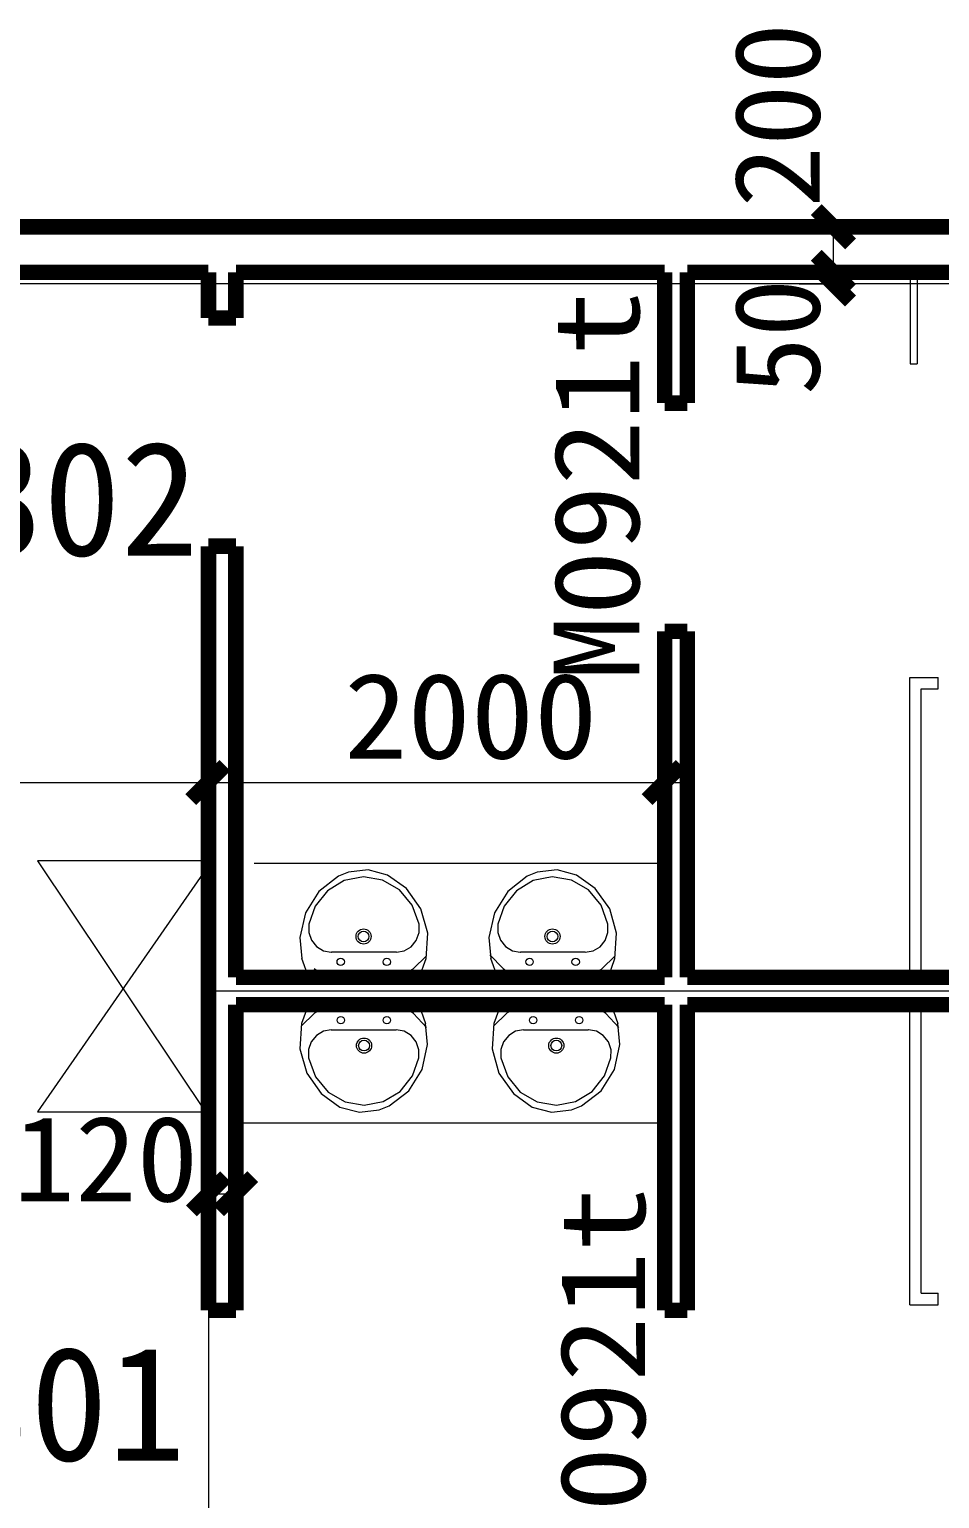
# Model space of a CAD drawing. Extents: x -307567 to 704339, y -10277 to 165507.
# Drawn here: x 167769 to 171760, y 30255 to 36696 of the extents above; entities that cross this region are included whole.
import ezdxf
from ezdxf.enums import TextEntityAlignment as Align

# ---------------------------------------------------------------- set-up
doc = ezdxf.new("R2010")
doc.units = 0
doc.header["$MEASUREMENT"] = 0
doc.layers.add('wode', color=250, linetype='CONTINUOUS', lineweight=0)
doc.layers.add('中文', color=4, linetype='CONTINUOUS')
doc.styles.get("Standard").update_dxf_attribs({"font": 'txt', "height": 3})

msp = doc.modelspace()

# ---------------------------------------------------------------- linework, layer by layer
at = {"layer": 'wode', "color": 0}
for p, q in [((171144.35023, 35830.36526), (171375.79265, 35830.36526)), ((171294.34836, 35630.36624), (171294.34836, 35830.36526)), ((171144.35023, 35630.36624), (171375.79265, 35630.36624)), ((171294.34836, 35580.36533), (171294.34836, 35630.36624)), ((171631.22159, 35630.36624), (171631.22159, 35229.37027)), ((171661.21389, 35630.36624), (171661.21389, 35229.37027)), ((195197.62623, 35580.36533), (118974.00627, 35580.36533)), ((178303.35498, 35580.36533), (168540.73288, 35580.36533)), ((171144.35023, 35580.36533), (171375.79265, 35580.36533)), ((171631.22159, 35229.37027), (171661.21389, 35229.37027)), ((168554.53886, 34430.38124), (168554.53886, 34430.38124)), ((171629.50042, 32540.40394), (171629.50042, 33855.3869)), ((171629.50042, 33855.3869), (171754.52327, 33855.3869)), ((171754.52327, 33805.39057), (171754.52327, 33855.3869)), ((171679.52421, 32540.40394), (171679.52421, 33805.39057)), ((171679.52421, 33805.39057), (171754.52327, 33805.39057)), ((168551.57258, 33244.39447), (168551.57258, 33634.08611)), ((170552.52413, 33244.39447), (170552.52413, 33634.08611)), ((166154.56886, 33394.3926), (168754.56077, 33394.3926)), ((168754.56077, 33394.3926), (170654.51261, 33394.3926)), ((168554.53886, 33050.39665), (167804.54823, 33050.39665)), ((167804.54823, 33050.39665), (168554.53886, 31930.41287)), ((168754.56077, 33040.39922), (170554.53827, 33040.4038)), ((168554.53886, 33030.39721), (167804.54823, 31950.41231)), ((168994.60904, 32538.87503), (168964.32377, 32622.35177)), ((169378.42992, 32650.22465), (169094.14393, 32650.22465)), ((169451.45147, 32578.04309), (169509.97125, 32634.89434)), ((169478.33102, 32538.87503), (169508.57966, 32622.35177)), ((169846.11207, 32579.48274), (169788.76415, 32639.72369)), ((169822.7481, 32538.87503), (169792.46283, 32622.35177)), ((170206.56899, 32650.22465), (169922.28299, 32650.22465)), ((170279.59053, 32578.04309), (170338.11031, 32634.89434)), ((170306.47008, 32538.87503), (170336.71873, 32622.35177)), ((169475.95068, 32540.40394), (168995.08511, 32540.40394)), ((169416.91821, 32563.91439), (169053.86123, 32563.91439)), ((170304.12636, 32540.40394), (169823.22417, 32540.40394)), ((170245.05727, 32563.91439), (169882.03691, 32563.91439)), ((178303.35498, 32480.40561), (168540.73288, 32480.40561)), ((168992.74139, 32421.93619), (168962.45612, 32338.45945)), ((168995.08511, 32420.40728), (169475.95068, 32420.40728)), ((169054.15419, 32396.89683), (169417.17456, 32396.89683)), ((169476.46337, 32421.93619), (169506.74863, 32338.45945)), ((169835.67518, 32421.93619), (169805.42654, 32338.45945)), ((169838.05553, 32420.40728), (170318.9211, 32420.40728)), ((169897.08799, 32396.89683), (170260.14498, 32396.89683)), ((170319.39717, 32421.93619), (170349.68243, 32338.45945)), ((171629.50042, 31105.42318), (171629.50042, 32420.40728)), ((171679.52421, 31155.42179), (171679.52421, 32420.40728)), ((169019.62093, 32382.76813), (168961.10116, 32325.91688)), ((169453.0994, 32381.32619), (169510.44732, 32321.08753)), ((169862.55473, 32382.76813), (169804.03496, 32325.91688)), ((170296.0332, 32381.32619), (170353.38112, 32321.08753)), ((169092.64248, 32310.58657), (169376.92848, 32310.58657)), ((169935.57628, 32310.58657), (170219.86228, 32310.58657)), ((167804.54823, 31950.41231), (168554.53886, 31950.41231)), ((168554.53886, 31958.87626), (168554.53886, 31608.34353)), ((168674.54468, 31958.87626), (168674.54468, 31608.34353)), ((168674.54468, 31901.96321), (170554.53827, 31901.95863)), ((168554.53886, 31591.86539), (168674.54468, 31591.86539)), ((171679.52421, 31155.42179), (171754.52327, 31155.42179)), ((171754.52327, 31105.42318), (171754.52327, 31155.42179)), ((168554.53886, 31080.42273), (168554.53886, 30080.43561)), ((171629.50042, 31105.42318), (171754.52327, 31105.42318))]:
    msp.add_line(p, q, dxfattribs=at)
at = {"layer": 'wode', "color": 0, "const_width": 67.49915}
for points in [[(171219.3493, 35905.36432), (171369.34742, 35755.3662)], [(166504.58889, 35830.36526), (170654.51261, 35830.36526)], [(170654.51261, 35830.36526), (175028.92082, 35830.36526)], [(171219.3493, 35705.3653), (171369.34742, 35555.36717)], [(171219.3493, 35655.3644), (171369.34742, 35505.36627)], [(166504.58889, 35630.36624), (168554.53886, 35630.36624)], [(168554.53886, 35630.36624), (168554.53886, 35430.36721)], [(168674.54468, 35630.36624), (168674.54468, 35430.36721)], [(168674.54468, 35630.36624), (170554.53827, 35630.36624)], [(170554.53827, 35630.36624), (170554.53827, 35057.3723)], [(170654.51261, 35630.36624), (175054.48202, 35630.36624)], [(170654.51261, 35630.36624), (170654.51261, 35057.3723)], [(168674.54468, 35430.36721), (168554.53886, 35430.36721)], [(170654.51261, 35057.3723), (170554.53827, 35057.3723)], [(168674.54468, 34430.38124), (168554.53886, 34430.38124)], [(168554.53886, 33030.39721), (168554.53886, 34430.38124)], [(168674.54468, 32540.40394), (168674.54468, 34430.38124)], [(170554.53827, 33830.38874), (170554.53827, 34057.38633)], [(170654.51261, 34057.38633), (170554.53827, 34057.38633)], [(170654.51261, 33830.38874), (170654.51261, 34057.38633)], [(170554.53827, 32540.40394), (170554.53827, 33830.38874)], [(170654.51261, 33030.39721), (170654.51261, 33830.38874)], [(168476.57352, 33319.39354), (168626.57165, 33469.39166)], [(170477.52507, 33319.39354), (170627.5232, 33469.39166)], [(168554.53886, 32480.40561), (168554.53886, 33030.39721)], [(168674.54468, 32540.40394), (168674.54468, 33040.39922)], [(170554.53827, 32540.40394), (170554.53827, 33040.4038)], [(170654.51261, 32540.40394), (170654.51261, 33030.39721)], [(168674.54468, 32540.40394), (170554.53827, 32540.40394)], [(170654.51261, 32540.40394), (171654.51231, 32540.40394)], [(171654.51231, 32540.40394), (172554.50106, 32540.40394)], [(168554.53886, 31930.41287), (168554.53886, 32480.40561)], [(168674.54468, 32420.40728), (168674.54468, 31080.42273)], [(168674.54468, 32420.40728), (170554.53827, 32420.40728)], [(168674.54468, 31901.96321), (168674.54468, 32420.40728)], [(170554.53827, 31130.42249), (170554.53827, 32420.40728)], [(170554.53827, 31901.95863), (170554.53827, 32420.40728)], [(170654.51261, 32420.40728), (171654.51231, 32420.40728)], [(170654.51261, 31130.42249), (170654.51261, 32420.40728)], [(170654.51261, 31970.41176), (170654.51261, 32420.40728)], [(171654.51231, 32420.40728), (172554.50106, 32420.40728)], [(168554.53886, 31930.41287), (168554.53886, 31080.42273)], [(168479.53979, 31516.86632), (168629.53792, 31666.86445)], [(168598.55686, 31516.86632), (168748.55498, 31666.86445)], [(168674.54468, 31080.42273), (168554.53886, 31080.42273)], [(170554.53827, 31130.42249), (170554.53827, 31080.42273)], [(170654.51261, 31080.42273), (170554.53827, 31080.42273)], [(170654.51261, 31130.42249), (170654.51261, 31080.42273)]]:
    msp.add_lwpolyline(points, dxfattribs=at)
at = {"layer": 'wode', "color": 0}
for points in [[(169124.17285, 32984.3376), (169038.33408, 32917.25775), (168979.85092, 32823.8408), (168955.75454, 32715.35217), (168964.32377, 32622.35177)], [(169477.56199, 32773.70028), (169447.60631, 32856.27982), (169392.19928, 32923.27727), (169317.96925, 32966.62695), (169233.88827, 32981.09897), (169150.06364, 32964.92867), (169076.67588, 32920.08899), (169022.51396, 32851.97232), (168994.97524, 32773.70028)], [(169340.01488, 32988.7687), (169255.09162, 33010.99743), (169167.89789, 33001.82854), (169124.17285, 32984.3376)], [(169508.57966, 32622.35177), (169515.75731, 32733.41301), (169485.80163, 32840.32238), (169422.30145, 32930.17111), (169340.01488, 32988.7687)], [(169952.34853, 32984.3376), (169866.50976, 32917.25775), (169807.98998, 32823.8408), (169783.93023, 32715.35217), (169792.46283, 32622.35177)], [(170305.73767, 32773.70028), (170275.78199, 32856.27982), (170220.33835, 32923.27727), (170146.10832, 32966.62695), (170062.02734, 32981.09897), (169978.23932, 32964.92867), (169904.81495, 32920.08899), (169850.65303, 32851.97232), (169823.11431, 32773.70028)], [(170168.19056, 32988.7687), (170083.23068, 33010.99743), (169996.03695, 33001.82854), (169952.34853, 32984.3376)], [(170336.71873, 32622.35177), (170343.89637, 32733.41301), (170313.94069, 32840.32238), (170250.44051, 32930.17111), (170168.19056, 32988.7687)], [(168994.97524, 32773.70028), (168994.64566, 32737.45959), (169006.29102, 32703.28109), (169028.55637, 32675.30292), (169058.69515, 32656.8713), (169093.11855, 32650.23381), (169094.14393, 32650.22465)], [(169378.42992, 32650.22465), (169412.92656, 32656.5234), (169443.24845, 32674.64375), (169465.77014, 32702.40219), (169477.74509, 32736.45252), (169477.74509, 32772.69093), (169477.56199, 32773.70028)], [(169823.11431, 32773.70028), (169822.78472, 32737.45959), (169834.43008, 32703.28109), (169856.69543, 32675.30292), (169886.83421, 32656.8713), (169921.25761, 32650.23381), (169922.28299, 32650.22465)], [(170206.56899, 32650.22465), (170241.06563, 32656.5234), (170271.38751, 32674.64375), (170293.9092, 32702.40219), (170305.88415, 32736.45252), (170305.88415, 32772.69093), (170305.73767, 32773.70028)], [(169017.973, 32579.48274), (169032.21843, 32568.97491), (169049.10054, 32564.15472), (169053.86123, 32563.91439)], [(169416.91821, 32563.91439), (169434.16653, 32567.06377), (169449.32748, 32576.1228), (169451.45147, 32578.04309)], [(169846.11207, 32579.48274), (169860.35749, 32568.97491), (169877.23961, 32564.15472), (169882.03691, 32563.91439)], [(170245.05727, 32563.91439), (170262.30559, 32567.06377), (170277.46654, 32576.1228), (170279.59053, 32578.04309)], [(169054.15419, 32396.89683), (169036.90587, 32393.74745), (169021.74493, 32384.68842), (169019.62093, 32382.76813)], [(169453.0994, 32381.32619), (169438.85397, 32391.83631), (169421.93524, 32396.6565), (169417.17456, 32396.89683)], [(169897.08799, 32396.89683), (169879.83967, 32393.74745), (169864.67873, 32384.68842), (169862.55473, 32382.76813)], [(170296.0332, 32381.32619), (170281.78777, 32391.83631), (170264.90566, 32396.6565), (170260.14498, 32396.89683)], [(168962.45612, 32338.45945), (168955.3151, 32227.39821), (168985.27078, 32120.48884), (169048.77096, 32030.64011), (169131.02091, 31972.04252)], [(169346.86294, 31976.47247), (169432.70171, 32043.55118), (169491.18486, 32136.97042), (169515.28124, 32245.45905), (169506.74863, 32338.45945)], [(169805.42654, 32338.45945), (169798.24889, 32227.39821), (169828.20458, 32120.48884), (169891.70476, 32030.64011), (169973.99133, 31972.04252)], [(170189.83336, 31976.47247), (170275.67213, 32043.55118), (170334.15528, 32136.97042), (170358.25166, 32245.45905), (170349.68243, 32338.45945)], [(169092.64248, 32310.58657), (169058.14584, 32304.28782), (169027.82395, 32286.16747), (169005.30226, 32258.40674), (168993.32732, 32224.3587), (168993.32732, 32188.12029), (168993.4738, 32187.11094)], [(169476.09716, 32187.11094), (169476.42675, 32223.35163), (169464.78138, 32257.52784), (169442.51604, 32285.50601), (169412.34063, 32303.93992), (169377.91724, 32310.57741), (169376.92848, 32310.58657)], [(169935.57628, 32310.58657), (169901.07964, 32304.28782), (169870.75775, 32286.16747), (169848.23606, 32258.40674), (169836.26112, 32224.3587), (169836.26112, 32188.12029), (169836.44422, 32187.11094)], [(170319.03096, 32187.11094), (170319.36055, 32223.35163), (170307.71518, 32257.52784), (170285.44984, 32285.50601), (170255.31105, 32303.93992), (170220.88765, 32310.57741), (170219.86228, 32310.58657)], [(168993.4738, 32187.11094), (169023.42948, 32104.5314), (169078.87312, 32037.53166), (169153.10315, 31994.18313), (169237.18413, 31979.71225), (169320.97215, 31995.88255), (169394.39652, 32040.71994), (169448.55844, 32108.8389), (169476.09716, 32187.11094)], [(169836.44422, 32187.11094), (169866.3999, 32104.5314), (169921.80692, 32037.53166), (169996.03695, 31994.18313), (170080.11793, 31979.71225), (170163.94257, 31995.88255), (170237.33032, 32040.71994), (170291.49224, 32108.8389), (170319.03096, 32187.11094)], [(169131.02091, 31972.04252), (169215.98078, 31949.81265), (169303.1379, 31958.98268), (169346.86294, 31976.47247)], [(169973.99133, 31972.04252), (170058.91458, 31949.81265), (170146.10832, 31958.98268), (170189.83336, 31976.47247)]]:
    msp.add_lwpolyline(points, dxfattribs=at)
for centre, radius in [((169234.4742, 32719.5521), 33.17146), ((169234.4742, 32719.5521), 23.59345), ((170062.61327, 32719.5521), 33.17146), ((170062.61327, 32719.5521), 23.59345), ((169134.2069, 32608.12923), 16.01543), ((169336.20633, 32608.12923), 16.3123), ((169962.38259, 32608.12923), 16.01543), ((170164.34539, 32608.12923), 16.3123), ((169134.82945, 32352.68199), 16.32792), ((169336.82888, 32352.68199), 16.03105), ((169977.79987, 32352.68199), 16.3123), ((170179.7993, 32352.68199), 16.01543), ((169236.56158, 32241.25912), 33.17146), ((170079.532, 32241.25912), 33.17146), ((169236.56158, 32241.25912), 23.59345), ((170079.532, 32241.25912), 23.59345)]:
    msp.add_circle(centre, radius, dxfattribs=at)

# ---------------------------------------------------------------- texts
for s, width, p, p2 in [('200', 0.925713, (171234.32714, 35914.36385), (171234.32714, 36724.35281)), ('50', 0.906665, (171234.32714, 35092.37247), (171234.32714, 35602.36518)), ('M0921t', 0.88258, (170443.10167, 33841.59465), (170443.10167, 35551.57236)), ('M0921t', 0.882581, (170468.95584, 29912.5586), (170468.95584, 31622.53746))]:
    msp.add_text(s, height=374.995313, rotation=90, dxfattribs=dict(at, width=width)).set_placement(p, p2, align=Align.FIT)
for s, width, p, p2 in [('2000', 0.934725, (169149.55095, 33499.39083), (170259.52243, 33499.39083)), ('120', 0.99695, (167699.55687, 31557.97413), (168509.56871, 31557.97413))]:
    msp.add_text(s, height=374.995313, dxfattribs=dict(at, width=width)).set_placement(p, p2, align=Align.FIT)
at = {"layer": '中文', "char_height": 500, "width": 6011.5625187, "attachment_point": 1}
for s, insert in [('{\\fFangSong_GB2312|b1|i0|c134|p49;\\C1;302}', (167489.64596, 34889.34474)), ('{\\fFangSong_GB2312|b1|i0|c134|p49;\\C1;301}', (167432.93283, 30922.02513))]:
    msp.add_mtext(s, dxfattribs=dict(at, insert=insert))

doc.saveas('drawing.dxf')
